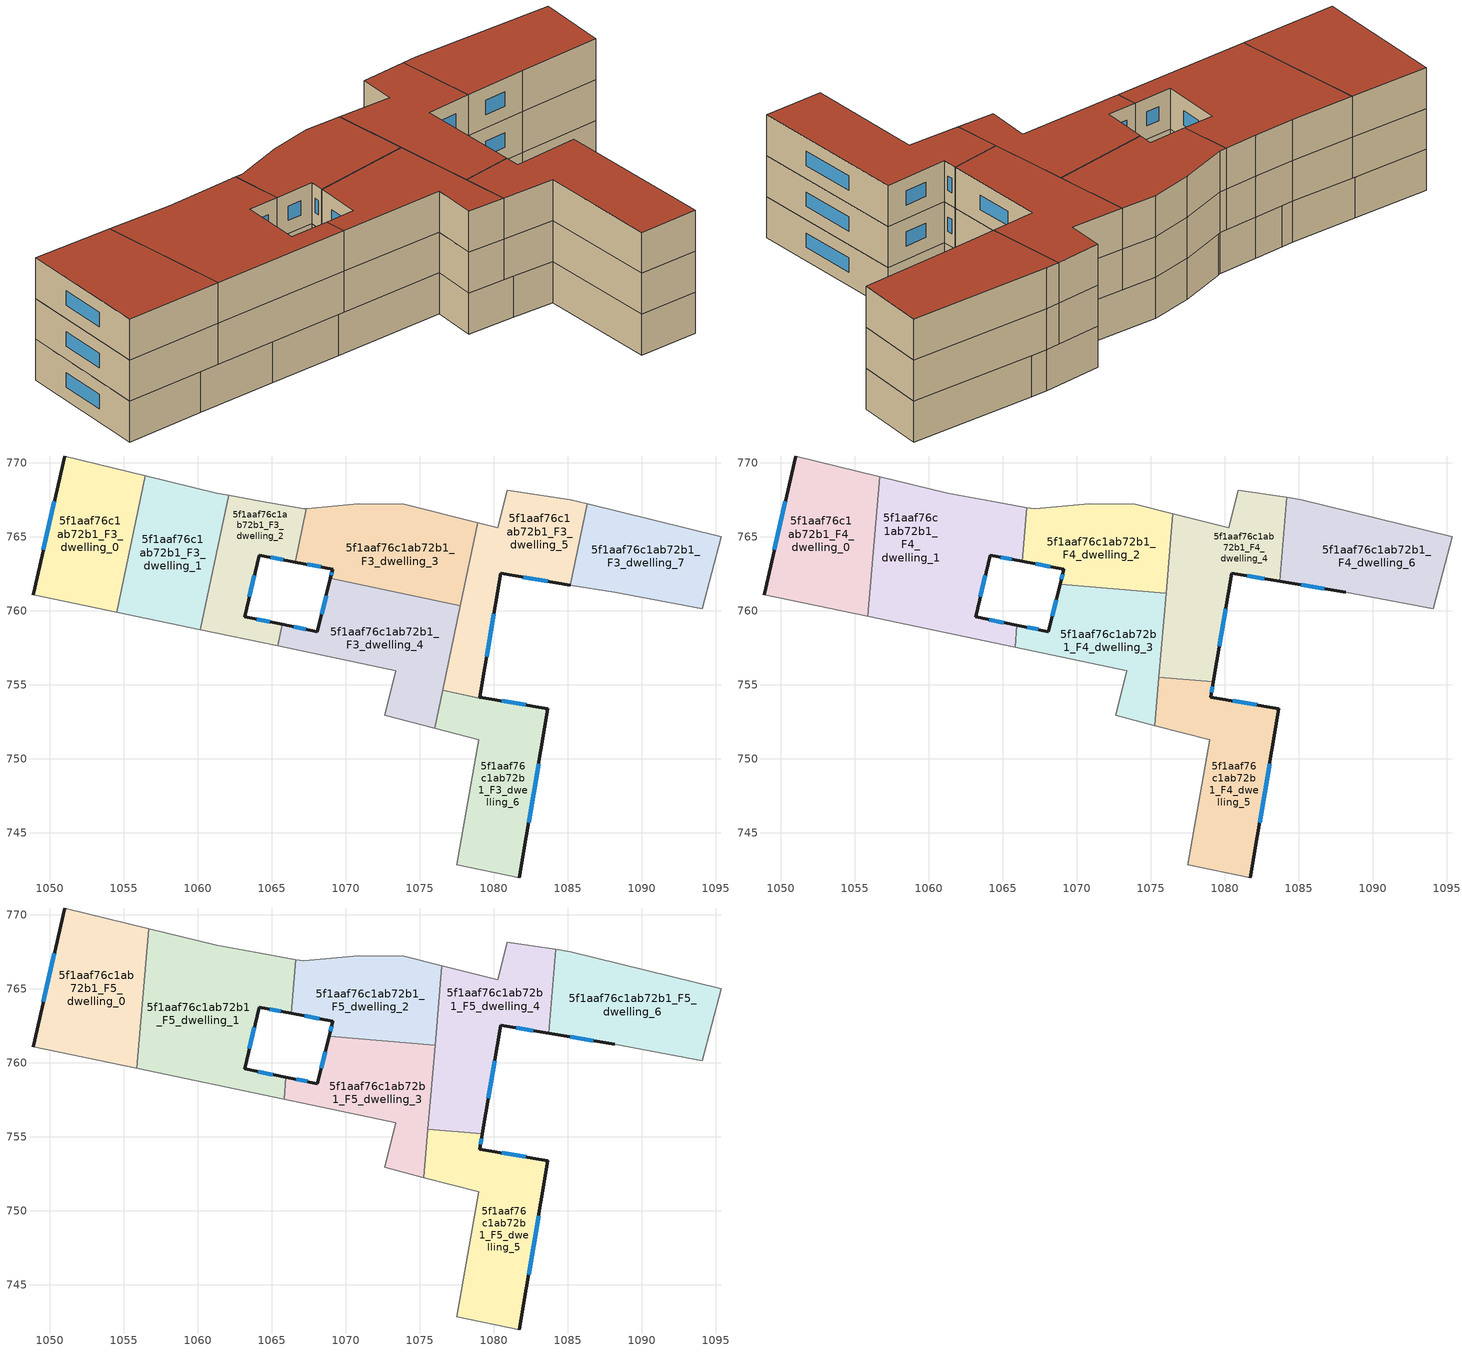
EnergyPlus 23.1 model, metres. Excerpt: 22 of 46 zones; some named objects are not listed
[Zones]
5f1aaf76c1ab72b1_F3_dwelling_0
 floor to 5f1aaf76c1ab72b1_F2_dwelling_0 (EU_floor_Construction): 1056.47,769.12 1054.53,759.9 1048.88,761.08 1051.02,770.43 z9
 wall outside (EU_wall_Construction): 1051.02,770.43 1048.88,761.08 z9:12
 wall to 5f1aaf76c1ab72b1_F3_dwelling_1 (EU_wall_Construction): 1054.53,759.9 1056.47,769.12 z9:12
 wall adiabatic (EU_wall_Construction): 1048.88,761.08 1054.53,759.9 / 1056.47,769.12 1051.02,770.43 z9:12
 window (EU_Window_Construction): 1050.33,767.39 1049.58,764.12 z9.98:11.02
5f1aaf76c1ab72b1_F3_dwelling_1
 floor to 5f1aaf76c1ab72b1_F2_dwelling_1 (EU_floor_Construction): 1062.1,767.8 1060.2,758.71 1054.53,759.9 1056.47,769.12 1061.29,767.95 z9
 wall adiabatic (EU_wall_Construction): 1062.1,767.8 1061.29,767.95 1056.47,769.12 / 1054.53,759.9 1060.2,758.71 z9:12
 wall to 5f1aaf76c1ab72b1_F3_dwelling_2 (EU_wall_Construction): 1060.2,758.71 1062.1,767.8 z9:12
5f1aaf76c1ab72b1_F3_dwelling_2
 floor to 5f1aaf76c1ab72b1_F2_dwelling_2 (EU_floor_Construction): 1067.35,766.89 1066.6,763.29 1064.15,763.76 1063.18,759.58 1065.71,759.07 1065.41,757.62 1060.2,758.71 1062.1,767.8 1064.25,767.41 1067.17,766.87 z9
 wall outside (EU_wall_Construction): 1065.71,759.07 1063.18,759.58 1064.15,763.76 1066.6,763.29 z9:12
 wall adiabatic (EU_wall_Construction): 1067.35,766.89 1067.17,766.87 1064.25,767.41 1062.1,767.8 / 1060.2,758.71 1065.41,757.62 z9:12
 wall to 5f1aaf76c1ab72b1_F3_dwelling_3 (EU_wall_Construction): 1066.6,763.29 1067.35,766.89 z9:12
 wall to 5f1aaf76c1ab72b1_F3_dwelling_4 (EU_wall_Construction): 1065.41,757.62 1065.71,759.07 z9:12
 window (EU_Window_Construction): 1064.95,763.61 1065.8,763.45 / 1063.5,760.94 1063.84,762.4 / 1064.89,759.24 1064,759.42 z9.98:11.02
5f1aaf76c1ab72b1_F3_dwelling_3
 floor to 5f1aaf76c1ab72b1_F2_dwelling_3 (EU_floor_Construction): 1078.93,765.94 1077.75,760.34 1068.98,762.18 1069.13,762.8 1066.6,763.29 1067.35,766.89 1070.89,767.24 1073.96,767.2 z9
 wall outside (EU_wall_Construction): 1066.6,763.29 1069.13,762.8 1068.98,762.18 z9:12
 wall adiabatic (EU_wall_Construction): 1078.93,765.94 1073.96,767.2 1070.89,767.24 1067.35,766.89 z9:12
 wall to 5f1aaf76c1ab72b1_F3_dwelling_4 (EU_wall_Construction): 1068.98,762.18 1077.75,760.34 z9:12
 wall to 5f1aaf76c1ab72b1_F3_dwelling_5 (EU_wall_Construction): 1077.75,760.34 1078.93,765.94 z9:12
 window (EU_Window_Construction): 1069.08,762.6 1069.03,762.38 / 1067.42,763.13 1068.31,762.96 z9.98:11.02
5f1aaf76c1ab72b1_F3_dwelling_4
 floor to 5f1aaf76c1ab72b1_F2_dwelling_4 (EU_floor_Construction): 1077.75,760.34 1076.01,752.05 1072.64,752.92 1073.39,755.94 1065.41,757.62 1065.71,759.07 1068.08,758.59 1068.98,762.18 z9
 wall outside (EU_wall_Construction): 1068.98,762.18 1068.08,758.59 1065.71,759.07 z9:12
 wall adiabatic (EU_wall_Construction): 1065.41,757.62 1073.39,755.94 1072.64,752.92 1076.01,752.05 z9:12
 wall to 5f1aaf76c1ab72b1_F3_dwelling_6 (EU_wall_Construction): 1076.01,752.05 1076.55,754.62 z9:12
 wall to 5f1aaf76c1ab72b1_F3_dwelling_5 (EU_wall_Construction): 1076.55,754.62 1077.75,760.34 z9:12
 window (EU_Window_Construction): 1067.31,758.75 1066.48,758.92 / 1068.69,761.01 1068.37,759.76 z9.98:11.02
5f1aaf76c1ab72b1_F3_dwelling_5
 floor to 5f1aaf76c1ab72b1_F2_dwelling_5 (EU_floor_Construction): 1086.33,767.23 1085.18,761.74 1080.48,762.53 1079.06,754.16 1079.05,754.09 1076.55,754.62 1078.93,765.94 1080.29,765.59 1080.92,768.14 1085.18,767.51 z9
 wall outside (EU_wall_Construction): 1079.06,754.17 1080.48,762.53 1085.18,761.74 z9:12
 wall adiabatic (EU_wall_Construction): 1076.55,754.62 1079.05,754.1 / 1086.33,767.23 1085.18,767.51 1080.92,768.14 1080.29,765.59 1078.93,765.94 / 1079.05,754.09 1079.06,754.16 z9:12
 wall to 5f1aaf76c1ab72b1_F3_dwelling_7 (EU_wall_Construction): 1085.18,761.74 1086.33,767.23 z9:12
 window (EU_Window_Construction): 1082.01,762.27 1083.65,762 / 1079.52,756.89 1080.02,759.81 z9.98:11.02
5f1aaf76c1ab72b1_F3_dwelling_6
 floor to 5f1aaf76c1ab72b1_F2_dwelling_6 (EU_floor_Construction): 1083.67,753.38 1081.74,741.96 1077.51,742.83 1078.98,751.28 1076.01,752.05 1076.55,754.62 1079.05,754.09 1079.06,754.16 z9
 wall outside (EU_wall_Construction): 1081.74,741.96 1083.67,753.38 1079.06,754.16 z9:12
 wall adiabatic (EU_wall_Construction): 1076.01,752.05 1078.98,751.28 1077.51,742.83 1081.74,741.96 / 1079.06,754.16 1079.05,754.09 1076.55,754.62 z9:12
 window (EU_Window_Construction): 1082.17,753.64 1080.56,753.91 / 1082.37,745.68 1083.04,749.67 z9.98:11.02
5f1aaf76c1ab72b1_F3_dwelling_7
 floor to 5f1aaf76c1ab72b1_F2_dwelling_7 (EU_floor_Construction): 1095.36,765 1094.11,760.13 1088.17,761.23 1085.18,761.74 1086.33,767.23 z9
 wall adiabatic (EU_wall_Construction): 1085.18,761.74 1088.17,761.23 1094.11,760.13 1095.36,765 1086.33,767.23 z9:12
5f1aaf76c1ab72b1_F4_dwelling_0
 floor to 5f1aaf76c1ab72b1_F3_dwelling_0 (EU_floor_Construction): 1056.47,769.12 1054.53,759.9 1048.88,761.08 1051.02,770.43 z12
 floor to 5f1aaf76c1ab72b1_F3_dwelling_1 (EU_floor_Construction): 1056.7,769.06 1055.9,759.61 1054.53,759.9 1056.47,769.12 z12
 wall outside (EU_wall_Construction): 1051.02,770.43 1048.88,761.08 z12:15
 wall to 5f1aaf76c1ab72b1_F4_dwelling_1 (EU_wall_Construction): 1055.9,759.61 1056.7,769.06 z12:15
 wall adiabatic (EU_wall_Construction): 1048.88,761.08 1055.9,759.61 / 1056.7,769.06 1051.02,770.43 z12:15
 window (EU_Window_Construction): 1050.33,767.39 1049.58,764.12 z12.98:14.02
5f1aaf76c1ab72b1_F4_dwelling_1
 floor to 5f1aaf76c1ab72b1_F3_dwelling_1 (EU_floor_Construction): 1062.1,767.8 1060.2,758.71 1055.9,759.61 1056.7,769.06 1061.29,767.95 z12
 floor to 5f1aaf76c1ab72b1_F3_dwelling_2 (EU_floor_Construction): 1066.65,766.97 1066.34,763.34 1064.15,763.76 1063.18,759.58 1065.71,759.07 1065.41,757.62 1060.2,758.71 1062.1,767.8 1064.25,767.41 z12
 floor to 5f1aaf76c1ab72b1_F3_dwelling_4 (EU_floor_Construction): 1065.97,759.02 1065.85,757.53 1065.41,757.62 1065.71,759.07 z12
 wall outside (EU_wall_Construction): 1065.97,759.02 1063.18,759.58 1064.15,763.76 1066.34,763.34 z12:15
 wall adiabatic (EU_wall_Construction): 1066.65,766.97 1064.25,767.41 1061.29,767.95 1056.7,769.06 / 1055.9,759.61 1065.85,757.53 z12:15
 wall to 5f1aaf76c1ab72b1_F4_dwelling_2 (EU_wall_Construction): 1066.34,763.34 1066.65,766.97 z12:15
 wall to 5f1aaf76c1ab72b1_F4_dwelling_3 (EU_wall_Construction): 1065.85,757.53 1065.97,759.02 z12:15
 window (EU_Window_Construction): 1064.86,763.63 1065.63,763.48 / 1063.5,760.94 1063.84,762.4 / 1065.07,759.2 1064.09,759.4 z12.98:14.02
5f1aaf76c1ab72b1_F4_dwelling_2
 floor to 5f1aaf76c1ab72b1_F3_dwelling_2 (EU_floor_Construction): 1067.35,766.89 1066.6,763.29 1066.34,763.34 1066.65,766.97 1067.17,766.87 z12
 floor to 5f1aaf76c1ab72b1_F3_dwelling_3 (EU_floor_Construction): 1076.5,766.56 1076.04,761.19 1072.1,761.52 1068.98,762.18 1069.13,762.8 1066.6,763.29 1067.35,766.89 1070.89,767.24 1073.96,767.2 z12
 floor to 5f1aaf76c1ab72b1_F3_dwelling_4 (EU_floor_Construction): 1072.1,761.52 1068.88,761.8 1068.98,762.18 z12
 wall outside (EU_wall_Construction): 1066.34,763.34 1069.13,762.8 1068.88,761.8 z12:15
 wall adiabatic (EU_wall_Construction): 1076.5,766.56 1073.96,767.2 1070.89,767.24 1067.17,766.87 1066.65,766.97 z12:15
 wall to 5f1aaf76c1ab72b1_F4_dwelling_3 (EU_wall_Construction): 1068.88,761.8 1076.04,761.19 z12:15
 wall to 5f1aaf76c1ab72b1_F4_dwelling_4 (EU_wall_Construction): 1076.04,761.19 1076.5,766.56 z12:15
 window (EU_Window_Construction): 1069.05,762.48 1068.96,762.12 / 1067.25,763.17 1068.22,762.98 z12.98:14.02
5f1aaf76c1ab72b1_F4_dwelling_3
 floor to 5f1aaf76c1ab72b1_F3_dwelling_4 (EU_floor_Construction): 1076,760.7 1075.28,752.24 1072.64,752.92 1073.39,755.94 1065.85,757.53 1065.97,759.02 1068.08,758.59 1068.88,761.8 1072.1,761.52 z12
 floor to 5f1aaf76c1ab72b1_F3_dwelling_3 (EU_floor_Construction): 1076.04,761.19 1076,760.7 1072.1,761.52 z12
 wall outside (EU_wall_Construction): 1068.88,761.8 1068.08,758.59 1065.97,759.02 z12:15
 wall adiabatic (EU_wall_Construction): 1065.85,757.53 1073.39,755.94 1072.64,752.92 1075.28,752.24 z12:15
 wall to 5f1aaf76c1ab72b1_F4_dwelling_5 (EU_wall_Construction): 1075.28,752.24 1075.56,755.51 z12:15
 wall to 5f1aaf76c1ab72b1_F4_dwelling_4 (EU_wall_Construction): 1075.56,755.51 1076.04,761.19 z12:15
 window (EU_Window_Construction): 1067.4,758.73 1066.66,758.88 / 1068.62,760.75 1068.34,759.64 z12.98:14.02
5f1aaf76c1ab72b1_F4_dwelling_4
 floor to 5f1aaf76c1ab72b1_F3_dwelling_3 (EU_floor_Construction): 1078.93,765.94 1077.75,760.34 1076,760.7 1076.5,766.56 z12
 floor to 5f1aaf76c1ab72b1_F3_dwelling_5 (EU_floor_Construction): 1084.21,767.66 1083.72,761.99 1080.48,762.53 1079.24,755.2 1076.72,755.41 1078.93,765.94 1080.29,765.59 1080.92,768.14 z12
 floor to 5f1aaf76c1ab72b1_F3_dwelling_4 (EU_floor_Construction): 1077.75,760.34 1076.72,755.41 1075.56,755.51 1076,760.7 z12
 wall outside (EU_wall_Construction): 1079.24,755.2 1080.48,762.53 1083.72,761.99 z12:15
 wall adiabatic (EU_wall_Construction): 1084.21,767.66 1080.92,768.14 1080.29,765.59 1076.5,766.56 z12:15
 wall to 5f1aaf76c1ab72b1_F4_dwelling_6 (EU_wall_Construction): 1083.72,761.99 1084.21,767.66 z12:15
 wall to 5f1aaf76c1ab72b1_F4_dwelling_5 (EU_wall_Construction): 1075.56,755.51 1079.24,755.2 z12:15
 window (EU_Window_Construction): 1081.54,762.35 1082.67,762.16 / 1079.64,757.59 1080.08,760.15 z12.98:14.02
5f1aaf76c1ab72b1_F4_dwelling_5
 floor to 5f1aaf76c1ab72b1_F3_dwelling_6 (EU_floor_Construction): 1083.67,753.38 1081.74,741.96 1077.51,742.83 1078.98,751.28 1076.01,752.05 1076.55,754.62 1079.05,754.09 1079.06,754.16 z12
 floor to 5f1aaf76c1ab72b1_F3_dwelling_4 (EU_floor_Construction): 1076.72,755.41 1076.01,752.05 1075.28,752.24 1075.56,755.51 z12
 floor to 5f1aaf76c1ab72b1_F3_dwelling_5 (EU_floor_Construction): 1079.24,755.2 1079.06,754.16 1079.05,754.1 1076.55,754.62 1076.72,755.41 z12
 wall outside (EU_wall_Construction): 1081.74,741.96 1083.67,753.38 1079.06,754.16 1079.24,755.2 z12:15
 wall adiabatic (EU_wall_Construction): 1075.28,752.24 1078.98,751.28 1077.51,742.83 1081.74,741.96 z12:15
 window (EU_Window_Construction): 1079.12,754.5 1079.18,754.86 / 1082.17,753.64 1080.56,753.91 / 1082.37,745.68 1083.04,749.67 z12.98:14.02
5f1aaf76c1ab72b1_F4_dwelling_6
 floor to 5f1aaf76c1ab72b1_F3_dwelling_5 (EU_floor_Construction): 1086.33,767.23 1085.18,761.74 1083.72,761.99 1084.21,767.66 1085.18,767.51 z12
 floor to 5f1aaf76c1ab72b1_F3_dwelling_7 (EU_floor_Construction): 1095.36,765 1094.11,760.13 1088.17,761.23 1085.18,761.74 1086.33,767.23 z12
 wall outside (EU_wall_Construction): 1083.72,761.99 1088.17,761.23 z12:15
 wall adiabatic (EU_wall_Construction): 1088.17,761.23 1094.11,760.13 1095.36,765 1085.18,767.51 1084.21,767.66 z12:15
 window (EU_Window_Construction): 1085.17,761.74 1086.72,761.48 z12.98:14.02
5f1aaf76c1ab72b1_F5_dwelling_0
 floor to 5f1aaf76c1ab72b1_F4_dwelling_0 (EU_floor_Construction): 1056.7,769.06 1055.9,759.61 1048.88,761.08 1051.02,770.43 z15
 wall outside (EU_wall_Construction): 1051.02,770.43 1048.88,761.08 z15:18
 wall to 5f1aaf76c1ab72b1_F5_dwelling_1 (EU_wall_Construction): 1055.9,759.61 1056.7,769.06 z15:18
 wall adiabatic (EU_wall_Construction): 1048.88,761.08 1055.9,759.61 / 1056.7,769.06 1051.02,770.43 z15:18
 window (EU_Window_Construction): 1050.33,767.39 1049.58,764.12 z15.98:17.02
 roof outside (EU_roof_Construction): 1055.9,759.61 1056.7,769.06 1051.02,770.43 1048.88,761.08 z18
5f1aaf76c1ab72b1_F5_dwelling_1
 floor to 5f1aaf76c1ab72b1_F4_dwelling_1 (EU_floor_Construction): 1066.65,766.97 1066.34,763.34 1064.15,763.76 1063.18,759.58 1065.97,759.02 1065.85,757.53 1055.9,759.61 1056.7,769.06 1061.29,767.95 1064.25,767.41 z15
 wall outside (EU_wall_Construction): 1065.97,759.02 1063.18,759.58 1064.15,763.76 1066.34,763.34 z15:18
 wall adiabatic (EU_wall_Construction): 1066.65,766.97 1064.25,767.41 1061.29,767.95 1056.7,769.06 / 1055.9,759.61 1065.85,757.53 z15:18
 wall to 5f1aaf76c1ab72b1_F5_dwelling_2 (EU_wall_Construction): 1066.34,763.34 1066.65,766.97 z15:18
 wall to 5f1aaf76c1ab72b1_F5_dwelling_3 (EU_wall_Construction): 1065.85,757.53 1065.97,759.02 z15:18
 window (EU_Window_Construction): 1064.86,763.63 1065.63,763.48 / 1063.5,760.94 1063.84,762.4 / 1065.07,759.2 1064.09,759.4 z15.98:17.02
 roof outside (EU_roof_Construction): 1065.85,757.53 1065.97,759.02 1063.18,759.58 1064.15,763.76 1066.34,763.34 1066.65,766.97 1064.25,767.41 1061.29,767.95 1056.7,769.06 1055.9,759.61 z18
5f1aaf76c1ab72b1_F5_dwelling_2
 floor to 5f1aaf76c1ab72b1_F4_dwelling_2 (EU_floor_Construction): 1076.5,766.56 1076.04,761.19 1068.88,761.8 1069.13,762.8 1066.34,763.34 1066.65,766.97 1067.17,766.87 1070.89,767.24 1073.96,767.2 z15
 wall outside (EU_wall_Construction): 1066.34,763.34 1069.13,762.8 1068.88,761.8 z15:18
 wall adiabatic (EU_wall_Construction): 1076.5,766.56 1073.96,767.2 1070.89,767.24 1067.17,766.87 1066.65,766.97 z15:18
 wall to 5f1aaf76c1ab72b1_F5_dwelling_3 (EU_wall_Construction): 1068.88,761.8 1076.04,761.19 z15:18
 wall to 5f1aaf76c1ab72b1_F5_dwelling_4 (EU_wall_Construction): 1076.04,761.19 1076.5,766.56 z15:18
 window (EU_Window_Construction): 1069.05,762.48 1068.96,762.12 / 1067.25,763.17 1068.22,762.98 z15.98:17.02
 roof outside (EU_roof_Construction): 1076.04,761.19 1076.5,766.56 1073.96,767.2 1070.89,767.24 1067.17,766.87 1066.65,766.97 1066.34,763.34 1069.13,762.8 1068.88,761.8 z18
5f1aaf76c1ab72b1_F5_dwelling_3
 floor to 5f1aaf76c1ab72b1_F4_dwelling_3 (EU_floor_Construction): 1076.04,761.19 1075.28,752.24 1072.64,752.92 1073.39,755.94 1065.85,757.53 1065.97,759.02 1068.08,758.59 1068.88,761.8 z15
 wall outside (EU_wall_Construction): 1068.88,761.8 1068.08,758.59 1065.97,759.02 z15:18
 wall adiabatic (EU_wall_Construction): 1065.85,757.53 1073.39,755.94 1072.64,752.92 1075.28,752.24 z15:18
 wall to 5f1aaf76c1ab72b1_F5_dwelling_5 (EU_wall_Construction): 1075.28,752.24 1075.56,755.51 z15:18
 wall to 5f1aaf76c1ab72b1_F5_dwelling_4 (EU_wall_Construction): 1075.56,755.51 1076.04,761.19 z15:18
 window (EU_Window_Construction): 1067.4,758.73 1066.66,758.88 / 1068.62,760.75 1068.34,759.64 z15.98:17.02
 roof outside (EU_roof_Construction): 1075.28,752.24 1076.04,761.19 1068.88,761.8 1068.08,758.59 1065.97,759.02 1065.85,757.53 1073.39,755.94 1072.64,752.92 z18
5f1aaf76c1ab72b1_F5_dwelling_4
 floor to 5f1aaf76c1ab72b1_F4_dwelling_4 (EU_floor_Construction): 1084.21,767.66 1083.72,761.99 1080.48,762.53 1079.24,755.2 1075.56,755.51 1076.5,766.56 1080.29,765.59 1080.92,768.14 z15
 wall outside (EU_wall_Construction): 1079.24,755.2 1080.48,762.53 1083.72,761.99 z15:18
 wall adiabatic (EU_wall_Construction): 1084.21,767.66 1080.92,768.14 1080.29,765.59 1076.5,766.56 z15:18
 wall to 5f1aaf76c1ab72b1_F5_dwelling_6 (EU_wall_Construction): 1083.72,761.99 1084.21,767.66 z15:18
 wall to 5f1aaf76c1ab72b1_F5_dwelling_5 (EU_wall_Construction): 1075.56,755.51 1079.24,755.2 z15:18
 window (EU_Window_Construction): 1081.54,762.35 1082.67,762.16 / 1079.64,757.59 1080.08,760.15 z15.98:17.02
 roof outside (EU_roof_Construction): 1079.24,755.2 1080.48,762.53 1083.72,761.99 1084.21,767.66 1080.92,768.14 1080.29,765.59 1076.5,766.56 1075.56,755.51 z18
5f1aaf76c1ab72b1_F5_dwelling_5
 floor to 5f1aaf76c1ab72b1_F4_dwelling_5 (EU_floor_Construction): 1083.67,753.38 1081.74,741.96 1077.51,742.83 1078.98,751.28 1075.28,752.24 1075.56,755.51 1079.24,755.2 1079.06,754.16 z15
 wall outside (EU_wall_Construction): 1081.74,741.96 1083.67,753.38 1079.06,754.16 1079.24,755.2 z15:18
 wall adiabatic (EU_wall_Construction): 1075.28,752.24 1078.98,751.28 1077.51,742.83 1081.74,741.96 z15:18
 window (EU_Window_Construction): 1079.12,754.5 1079.18,754.86 / 1082.17,753.64 1080.56,753.91 / 1082.37,745.68 1083.04,749.67 z15.98:17.02
 roof outside (EU_roof_Construction): 1081.74,741.96 1083.67,753.38 1079.06,754.16 1079.24,755.2 1075.56,755.51 1075.28,752.24 1078.98,751.28 1077.51,742.83 z18
5f1aaf76c1ab72b1_F5_dwelling_6
 floor to 5f1aaf76c1ab72b1_F4_dwelling_6 (EU_floor_Construction): 1095.36,765 1094.11,760.13 1088.17,761.23 1083.72,761.99 1084.21,767.66 1085.18,767.51 z15
 wall outside (EU_wall_Construction): 1083.72,761.99 1088.17,761.23 z15:18
 wall adiabatic (EU_wall_Construction): 1088.17,761.23 1094.11,760.13 1095.36,765 1085.18,767.51 1084.21,767.66 z15:18
 window (EU_Window_Construction): 1085.17,761.74 1086.72,761.48 z15.98:17.02
 roof outside (EU_roof_Construction): 1094.11,760.13 1095.36,765 1085.18,767.51 1084.21,767.66 1083.72,761.99 1088.17,761.23 z18
[Building]
EU S2 Campaign: North Axis=0; Terrain=City; Solar Distribution=FullExterior
[Site:Location]
Bologna: Latitude=44.5; Longitude=11.25; Time Zone=1; Elevation=37
[SizingPeriod:WeatherFileDays]
AnnualSizingPeriod: Begin Month=1; Begin Day of Month=1; End Month=12; End Day of Month=31; Day of Week for Start Day=Monday; Use Weather File Daylight Saving Period=No; Use Weather File Rain and Snow Indicators=No
[MATERIAL]
EU_InternalMass_Material: Roughness=MediumRough; Thickness=0.1; Conductivity=1; Density=1800; Specific Heat=900; Thermal Absorptance=0.9; Solar Absorptance=0.7; Visible Absorptance=0.7
[MATERIAL:NOMASS] Roughness=MediumRough; Thermal Absorptance=0.9; Solar Absorptance=0.7; Visible Absorptance=0.7
Name | Thermal Resistance
EU_wall_NoMass | 0.905828
EU_roof_NoMass | 0.37593
EU_floor_NoMass | 0.67114
[WINDOWMATERIAL:SIMPLEGLAZINGSYSTEM]
EU_Window_SimpleGlazing: UFactor=4.52486; Solar Heat Gain Coefficient=0.85; Visible Transmittance=0.85
[CONSTRUCTION]
EU_wall_Construction: EU_wall_NoMass
EU_roof_Construction: EU_roof_NoMass
EU_floor_Construction: EU_floor_NoMass
EU_Window_Construction: EU_Window_SimpleGlazing
EU_InternalMass_Construction: EU_InternalMass_Material
[ZONE] Type=1; Multiplier=1; Ceiling Height=autocalculate; Floor Area=autocalculate; Part of Total Floor Area=Yes
Name | Volume
5f1aaf76c1ab72b1_F3_dwelling_0 | 162.138
5f1aaf76c1ab72b1_F4_dwelling_0; 5f1aaf76c1ab72b1_F5_dwelling_0 | 185.301
5f1aaf76c1ab72b1_F3_dwelling_1 | 162.141
5f1aaf76c1ab72b1_F4_dwelling_1; 5f1aaf76c1ab72b1_F5_dwelling_1 | 252.066
5f1aaf76c1ab72b1_F3_dwelling_2 | 116.783
5f1aaf76c1ab72b1_F4_dwelling_2; 5f1aaf76c1ab72b1_F5_dwelling_2 | 151.912
5f1aaf76c1ab72b1_F3_dwelling_3 | 184.817
5f1aaf76c1ab72b1_F4_dwelling_3; 5f1aaf76c1ab72b1_F5_dwelling_3 | 151.923
5f1aaf76c1ab72b1_F3_dwelling_4 | 184.802
5f1aaf76c1ab72b1_F4_dwelling_4; 5f1aaf76c1ab72b1_F5_dwelling_4 | 189.442
5f1aaf76c1ab72b1_F3_dwelling_5 | 167.981
5f1aaf76c1ab72b1_F4_dwelling_5; 5f1aaf76c1ab72b1_F5_dwelling_5 | 189.452
5f1aaf76c1ab72b1_F3_dwelling_6 | 172.466
5f1aaf76c1ab72b1_F4_dwelling_6; 5f1aaf76c1ab72b1_F5_dwelling_6 | 177.01
5f1aaf76c1ab72b1_F3_dwelling_7 | 146.001
[INTERNALMASS] Construction=EU_InternalMass_Construction
Name | Zone or ZoneList | Surface Area
5f1aaf76c1ab72b1_F3_dwelling_0_EU_InternalMass | 5f1aaf76c1ab72b1_F3_dwelling_0 | 54.0461
5f1aaf76c1ab72b1_F3_dwelling_1_EU_InternalMass | 5f1aaf76c1ab72b1_F3_dwelling_1 | 54.0469
5f1aaf76c1ab72b1_F3_dwelling_2_EU_InternalMass | 5f1aaf76c1ab72b1_F3_dwelling_2 | 38.9275
5f1aaf76c1ab72b1_F3_dwelling_3_EU_InternalMass | 5f1aaf76c1ab72b1_F3_dwelling_3 | 61.6051
5f1aaf76c1ab72b1_F3_dwelling_4_EU_InternalMass | 5f1aaf76c1ab72b1_F3_dwelling_4 | 61.602
5f1aaf76c1ab72b1_F3_dwelling_5_EU_InternalMass | 5f1aaf76c1ab72b1_F3_dwelling_5 | 55.994
5f1aaf76c1ab72b1_F3_dwelling_6_EU_InternalMass | 5f1aaf76c1ab72b1_F3_dwelling_6 | 57.489
5f1aaf76c1ab72b1_F3_dwelling_7_EU_InternalMass | 5f1aaf76c1ab72b1_F3_dwelling_7 | 48.6669
5f1aaf76c1ab72b1_F4_dwelling_0_EU_InternalMass | 5f1aaf76c1ab72b1_F4_dwelling_0 | 61.767
5f1aaf76c1ab72b1_F4_dwelling_1_EU_InternalMass | 5f1aaf76c1ab72b1_F4_dwelling_1 | 84.0217
5f1aaf76c1ab72b1_F4_dwelling_2_EU_InternalMass | 5f1aaf76c1ab72b1_F4_dwelling_2 | 50.6372
5f1aaf76c1ab72b1_F4_dwelling_3_EU_InternalMass | 5f1aaf76c1ab72b1_F4_dwelling_3 | 50.6425
5f1aaf76c1ab72b1_F4_dwelling_4_EU_InternalMass | 5f1aaf76c1ab72b1_F4_dwelling_4 | 63.148
5f1aaf76c1ab72b1_F4_dwelling_5_EU_InternalMass | 5f1aaf76c1ab72b1_F4_dwelling_5 | 63.1515
5f1aaf76c1ab72b1_F4_dwelling_6_EU_InternalMass | 5f1aaf76c1ab72b1_F4_dwelling_6 | 59.0033
5f1aaf76c1ab72b1_F5_dwelling_0_EU_InternalMass | 5f1aaf76c1ab72b1_F5_dwelling_0 | 61.767
5f1aaf76c1ab72b1_F5_dwelling_1_EU_InternalMass | 5f1aaf76c1ab72b1_F5_dwelling_1 | 84.0217
5f1aaf76c1ab72b1_F5_dwelling_2_EU_InternalMass | 5f1aaf76c1ab72b1_F5_dwelling_2 | 50.6372
5f1aaf76c1ab72b1_F5_dwelling_3_EU_InternalMass | 5f1aaf76c1ab72b1_F5_dwelling_3 | 50.6425
5f1aaf76c1ab72b1_F5_dwelling_4_EU_InternalMass | 5f1aaf76c1ab72b1_F5_dwelling_4 | 63.148
5f1aaf76c1ab72b1_F5_dwelling_5_EU_InternalMass | 5f1aaf76c1ab72b1_F5_dwelling_5 | 63.1515
5f1aaf76c1ab72b1_F5_dwelling_6_EU_InternalMass | 5f1aaf76c1ab72b1_F5_dwelling_6 | 59.0033
[OTHEREQUIPMENT] Fuel Type=Electricity; Design Level Calculation Method=Watts/Area; Power per Zone Floor Area=1; Fraction Latent=0; Fraction Radiant=0; Fraction Lost=0; Carbon Dioxide Generation Rate=0; EndUse Subcategory=EU_Step8_InternalGains
Name | Zone or ZoneList or Space or SpaceList | Schedule
EU_Step8_InternalGain_5f1aaf76c1ab72b1_F3_dwelling_0_f000 | 5f1aaf76c1ab72b1_F3_dwelling_0 | EU_Step8_GainSchedule_5f1aaf76c1ab72b1_F3_dwelling_0_f000
EU_Step8_InternalGain_5f1aaf76c1ab72b1_F3_dwelling_1_f000 | 5f1aaf76c1ab72b1_F3_dwelling_1 | EU_Step8_GainSchedule_5f1aaf76c1ab72b1_F3_dwelling_1_f000
EU_Step8_InternalGain_5f1aaf76c1ab72b1_F3_dwelling_2_f000 | 5f1aaf76c1ab72b1_F3_dwelling_2 | EU_Step8_GainSchedule_5f1aaf76c1ab72b1_F3_dwelling_2_f000
EU_Step8_InternalGain_5f1aaf76c1ab72b1_F3_dwelling_3_f000 | 5f1aaf76c1ab72b1_F3_dwelling_3 | EU_Step8_GainSchedule_5f1aaf76c1ab72b1_F3_dwelling_3_f000
EU_Step8_InternalGain_5f1aaf76c1ab72b1_F3_dwelling_4_f000 | 5f1aaf76c1ab72b1_F3_dwelling_4 | EU_Step8_GainSchedule_5f1aaf76c1ab72b1_F3_dwelling_4_f000
EU_Step8_InternalGain_5f1aaf76c1ab72b1_F3_dwelling_5_f000 | 5f1aaf76c1ab72b1_F3_dwelling_5 | EU_Step8_GainSchedule_5f1aaf76c1ab72b1_F3_dwelling_5_f000
EU_Step8_InternalGain_5f1aaf76c1ab72b1_F3_dwelling_6_f000 | 5f1aaf76c1ab72b1_F3_dwelling_6 | EU_Step8_GainSchedule_5f1aaf76c1ab72b1_F3_dwelling_6_f000
EU_Step8_InternalGain_5f1aaf76c1ab72b1_F3_dwelling_7_f000 | 5f1aaf76c1ab72b1_F3_dwelling_7 | EU_Step8_GainSchedule_5f1aaf76c1ab72b1_F3_dwelling_7_f000
EU_Step8_InternalGain_5f1aaf76c1ab72b1_F4_dwelling_0_f000 | 5f1aaf76c1ab72b1_F4_dwelling_0 | EU_Step8_GainSchedule_5f1aaf76c1ab72b1_F4_dwelling_0_f000
EU_Step8_InternalGain_5f1aaf76c1ab72b1_F4_dwelling_1_f000 | 5f1aaf76c1ab72b1_F4_dwelling_1 | EU_Step8_GainSchedule_5f1aaf76c1ab72b1_F4_dwelling_1_f000
EU_Step8_InternalGain_5f1aaf76c1ab72b1_F4_dwelling_2_f000 | 5f1aaf76c1ab72b1_F4_dwelling_2 | EU_Step8_GainSchedule_5f1aaf76c1ab72b1_F4_dwelling_2_f000
EU_Step8_InternalGain_5f1aaf76c1ab72b1_F4_dwelling_3_f000 | 5f1aaf76c1ab72b1_F4_dwelling_3 | EU_Step8_GainSchedule_5f1aaf76c1ab72b1_F4_dwelling_3_f000
EU_Step8_InternalGain_5f1aaf76c1ab72b1_F4_dwelling_4_f000 | 5f1aaf76c1ab72b1_F4_dwelling_4 | EU_Step8_GainSchedule_5f1aaf76c1ab72b1_F4_dwelling_4_f000
EU_Step8_InternalGain_5f1aaf76c1ab72b1_F4_dwelling_5_f000 | 5f1aaf76c1ab72b1_F4_dwelling_5 | EU_Step8_GainSchedule_5f1aaf76c1ab72b1_F4_dwelling_5_f000
EU_Step8_InternalGain_5f1aaf76c1ab72b1_F4_dwelling_6_f000 | 5f1aaf76c1ab72b1_F4_dwelling_6 | EU_Step8_GainSchedule_5f1aaf76c1ab72b1_F4_dwelling_6_f000
EU_Step8_InternalGain_5f1aaf76c1ab72b1_F5_dwelling_0_f000 | 5f1aaf76c1ab72b1_F5_dwelling_0 | EU_Step8_GainSchedule_5f1aaf76c1ab72b1_F5_dwelling_0_f000
EU_Step8_InternalGain_5f1aaf76c1ab72b1_F5_dwelling_1_f000 | 5f1aaf76c1ab72b1_F5_dwelling_1 | EU_Step8_GainSchedule_5f1aaf76c1ab72b1_F5_dwelling_1_f000
EU_Step8_InternalGain_5f1aaf76c1ab72b1_F5_dwelling_2_f000 | 5f1aaf76c1ab72b1_F5_dwelling_2 | EU_Step8_GainSchedule_5f1aaf76c1ab72b1_F5_dwelling_2_f000
EU_Step8_InternalGain_5f1aaf76c1ab72b1_F5_dwelling_3_f000 | 5f1aaf76c1ab72b1_F5_dwelling_3 | EU_Step8_GainSchedule_5f1aaf76c1ab72b1_F5_dwelling_3_f000
EU_Step8_InternalGain_5f1aaf76c1ab72b1_F5_dwelling_4_f000 | 5f1aaf76c1ab72b1_F5_dwelling_4 | EU_Step8_GainSchedule_5f1aaf76c1ab72b1_F5_dwelling_4_f000
EU_Step8_InternalGain_5f1aaf76c1ab72b1_F5_dwelling_5_f000 | 5f1aaf76c1ab72b1_F5_dwelling_5 | EU_Step8_GainSchedule_5f1aaf76c1ab72b1_F5_dwelling_5_f000
EU_Step8_InternalGain_5f1aaf76c1ab72b1_F5_dwelling_6_f000 | 5f1aaf76c1ab72b1_F5_dwelling_6 | EU_Step8_GainSchedule_5f1aaf76c1ab72b1_F5_dwelling_6_f000
[ZONEVENTILATION:DESIGNFLOWRATE] Schedule=EU_AlwaysOn; Design Flow Rate Calculation Method=AirChanges/Hour; Air Changes per Hour=0.73129; Ventilation Type=Natural; Fan Pressure Rise=0; Fan Total Efficiency=1; Constant Term Coefficient=1; Temperature Term Coefficient=0; Velocity Term Coefficient=0; Velocity Squared Term Coefficient=0; Minimum Indoor Temperature=-100; Maximum Indoor Temperature=100; Delta Temperature=-100; Minimum Outdoor Temperature=-100; Maximum Outdoor Temperature=100; Maximum Wind Speed=40
Name | Zone or ZoneList or Space or SpaceList
EU_ConstantAir_5f1aaf76c1ab72b1_F3_dwelling_0 | 5f1aaf76c1ab72b1_F3_dwelling_0
EU_ConstantAir_5f1aaf76c1ab72b1_F3_dwelling_1 | 5f1aaf76c1ab72b1_F3_dwelling_1
EU_ConstantAir_5f1aaf76c1ab72b1_F3_dwelling_2 | 5f1aaf76c1ab72b1_F3_dwelling_2
EU_ConstantAir_5f1aaf76c1ab72b1_F3_dwelling_3 | 5f1aaf76c1ab72b1_F3_dwelling_3
EU_ConstantAir_5f1aaf76c1ab72b1_F3_dwelling_4 | 5f1aaf76c1ab72b1_F3_dwelling_4
EU_ConstantAir_5f1aaf76c1ab72b1_F3_dwelling_5 | 5f1aaf76c1ab72b1_F3_dwelling_5
EU_ConstantAir_5f1aaf76c1ab72b1_F3_dwelling_6 | 5f1aaf76c1ab72b1_F3_dwelling_6
EU_ConstantAir_5f1aaf76c1ab72b1_F3_dwelling_7 | 5f1aaf76c1ab72b1_F3_dwelling_7
EU_ConstantAir_5f1aaf76c1ab72b1_F4_dwelling_0 | 5f1aaf76c1ab72b1_F4_dwelling_0
EU_ConstantAir_5f1aaf76c1ab72b1_F4_dwelling_1 | 5f1aaf76c1ab72b1_F4_dwelling_1
EU_ConstantAir_5f1aaf76c1ab72b1_F4_dwelling_2 | 5f1aaf76c1ab72b1_F4_dwelling_2
EU_ConstantAir_5f1aaf76c1ab72b1_F4_dwelling_3 | 5f1aaf76c1ab72b1_F4_dwelling_3
EU_ConstantAir_5f1aaf76c1ab72b1_F4_dwelling_4 | 5f1aaf76c1ab72b1_F4_dwelling_4
EU_ConstantAir_5f1aaf76c1ab72b1_F4_dwelling_5 | 5f1aaf76c1ab72b1_F4_dwelling_5
EU_ConstantAir_5f1aaf76c1ab72b1_F4_dwelling_6 | 5f1aaf76c1ab72b1_F4_dwelling_6
EU_ConstantAir_5f1aaf76c1ab72b1_F5_dwelling_0 | 5f1aaf76c1ab72b1_F5_dwelling_0
EU_ConstantAir_5f1aaf76c1ab72b1_F5_dwelling_1 | 5f1aaf76c1ab72b1_F5_dwelling_1
EU_ConstantAir_5f1aaf76c1ab72b1_F5_dwelling_2 | 5f1aaf76c1ab72b1_F5_dwelling_2
EU_ConstantAir_5f1aaf76c1ab72b1_F5_dwelling_3 | 5f1aaf76c1ab72b1_F5_dwelling_3
EU_ConstantAir_5f1aaf76c1ab72b1_F5_dwelling_4 | 5f1aaf76c1ab72b1_F5_dwelling_4
EU_ConstantAir_5f1aaf76c1ab72b1_F5_dwelling_5 | 5f1aaf76c1ab72b1_F5_dwelling_5
EU_ConstantAir_5f1aaf76c1ab72b1_F5_dwelling_6 | 5f1aaf76c1ab72b1_F5_dwelling_6
[HVACTEMPLATE:ZONE:IDEALLOADSAIRSYSTEM] System Availability Schedule=EU_AlwaysOn; Maximum Heating Supply Air Temperature=50; Minimum Cooling Supply Air Temperature=13; Maximum Heating Supply Air Humidity Ratio=0.0156; Minimum Cooling Supply Air Humidity Ratio=0.0077; Heating Limit=NoLimit; Cooling Limit=NoLimit; Heating Availability Schedule=EU_AlwaysOn; Cooling Availability Schedule=EU_CoolingOff; Dehumidification Control Type=ConstantSensibleHeatRatio; Cooling Sensible Heat Ratio=0.7; Dehumidification Setpoint=60; Humidification Control Type=None; Humidification Setpoint=30; Outdoor Air Method=None; Outdoor Air Flow Rate per Person=0.00944; Outdoor Air Flow Rate per Zone Floor Area=0; Outdoor Air Flow Rate per Zone=0; Demand Controlled Ventilation Type=None; Outdoor Air Economizer Type=NoEconomizer; Heat Recovery Type=None; Sensible Heat Recovery Effectiveness=0.7; Latent Heat Recovery Effectiveness=0.65
Name | Template Thermostat
5f1aaf76c1ab72b1_F3_dwelling_0 | EU_HeatOnly_5f1aaf76c1ab72b1_F3_dwelling_0
5f1aaf76c1ab72b1_F3_dwelling_1 | EU_HeatOnly_5f1aaf76c1ab72b1_F3_dwelling_1
5f1aaf76c1ab72b1_F3_dwelling_2 | EU_HeatOnly_5f1aaf76c1ab72b1_F3_dwelling_2
5f1aaf76c1ab72b1_F3_dwelling_3 | EU_HeatOnly_5f1aaf76c1ab72b1_F3_dwelling_3
5f1aaf76c1ab72b1_F3_dwelling_4 | EU_HeatOnly_5f1aaf76c1ab72b1_F3_dwelling_4
5f1aaf76c1ab72b1_F3_dwelling_5 | EU_HeatOnly_5f1aaf76c1ab72b1_F3_dwelling_5
5f1aaf76c1ab72b1_F3_dwelling_6 | EU_HeatOnly_5f1aaf76c1ab72b1_F3_dwelling_6
5f1aaf76c1ab72b1_F3_dwelling_7 | EU_HeatOnly_5f1aaf76c1ab72b1_F3_dwelling_7
5f1aaf76c1ab72b1_F4_dwelling_0 | EU_HeatOnly_5f1aaf76c1ab72b1_F4_dwelling_0
5f1aaf76c1ab72b1_F4_dwelling_1 | EU_HeatOnly_5f1aaf76c1ab72b1_F4_dwelling_1
5f1aaf76c1ab72b1_F4_dwelling_2 | EU_HeatOnly_5f1aaf76c1ab72b1_F4_dwelling_2
5f1aaf76c1ab72b1_F4_dwelling_3 | EU_HeatOnly_5f1aaf76c1ab72b1_F4_dwelling_3
5f1aaf76c1ab72b1_F4_dwelling_4 | EU_HeatOnly_5f1aaf76c1ab72b1_F4_dwelling_4
5f1aaf76c1ab72b1_F4_dwelling_5 | EU_HeatOnly_5f1aaf76c1ab72b1_F4_dwelling_5
5f1aaf76c1ab72b1_F4_dwelling_6 | EU_HeatOnly_5f1aaf76c1ab72b1_F4_dwelling_6
5f1aaf76c1ab72b1_F5_dwelling_0 | EU_HeatOnly_5f1aaf76c1ab72b1_F5_dwelling_0
5f1aaf76c1ab72b1_F5_dwelling_1 | EU_HeatOnly_5f1aaf76c1ab72b1_F5_dwelling_1
5f1aaf76c1ab72b1_F5_dwelling_2 | EU_HeatOnly_5f1aaf76c1ab72b1_F5_dwelling_2
5f1aaf76c1ab72b1_F5_dwelling_3 | EU_HeatOnly_5f1aaf76c1ab72b1_F5_dwelling_3
5f1aaf76c1ab72b1_F5_dwelling_4 | EU_HeatOnly_5f1aaf76c1ab72b1_F5_dwelling_4
5f1aaf76c1ab72b1_F5_dwelling_5 | EU_HeatOnly_5f1aaf76c1ab72b1_F5_dwelling_5
5f1aaf76c1ab72b1_F5_dwelling_6 | EU_HeatOnly_5f1aaf76c1ab72b1_F5_dwelling_6
[SIZING:ZONE] Zone Cooling Design Supply Air Temperature Input Method=SupplyAirTemperature; Zone Cooling Design Supply Air Temperature=13; Zone Heating Design Supply Air Temperature Input Method=SupplyAirTemperature; Zone Heating Design Supply Air Temperature=50; Zone Cooling Design Supply Air Humidity Ratio=0.008; Zone Heating Design Supply Air Humidity Ratio=0.008; Cooling Design Air Flow Method=DesignDay; Cooling Design Air Flow Rate=0; Cooling Minimum Air Flow per Zone Floor Area=0.000762; Cooling Minimum Air Flow=0; Cooling Minimum Air Flow Fraction=0.2; Heating Design Air Flow Method=DesignDay; Heating Design Air Flow Rate=0; Heating Maximum Air Flow per Zone Floor Area=0.002032; Heating Maximum Air Flow=0.141576; Heating Maximum Air Flow Fraction=0.3; Account for Dedicated Outdoor Air System=No; Dedicated Outdoor Air System Control Strategy=NeutralSupplyAir; Dedicated Outdoor Air Low Setpoint Temperature for Design=autosize; Dedicated Outdoor Air High Setpoint Temperature for Design=autosize; Zone Load Sizing Method=Sensible Load Only No Latent Load; Zone Latent Cooling Design Supply Air Humidity Ratio Input Method=HumidityRatioDifference; Zone Cooling Design Supply Air Humidity Ratio Difference=0.005; Zone Latent Heating Design Supply Air Humidity Ratio Input Method=HumidityRatioDifference; Zone Humidification Design Supply Air Humidity Ratio Difference=0.005
5f1aaf76c1ab72b1_F3_dwelling_0; 5f1aaf76c1ab72b1_F3_dwelling_1; 5f1aaf76c1ab72b1_F3_dwelling_2; 5f1aaf76c1ab72b1_F3_dwelling_3; 5f1aaf76c1ab72b1_F3_dwelling_4; 5f1aaf76c1ab72b1_F3_dwelling_5; 5f1aaf76c1ab72b1_F3_dwelling_6; 5f1aaf76c1ab72b1_F3_dwelling_7; 5f1aaf76c1ab72b1_F4_dwelling_0; 5f1aaf76c1ab72b1_F4_dwelling_1; 5f1aaf76c1ab72b1_F4_dwelling_2; 5f1aaf76c1ab72b1_F4_dwelling_3; 5f1aaf76c1ab72b1_F4_dwelling_4; 5f1aaf76c1ab72b1_F4_dwelling_5; 5f1aaf76c1ab72b1_F4_dwelling_6; 5f1aaf76c1ab72b1_F5_dwelling_0; 5f1aaf76c1ab72b1_F5_dwelling_1; 5f1aaf76c1ab72b1_F5_dwelling_2; 5f1aaf76c1ab72b1_F5_dwelling_3; 5f1aaf76c1ab72b1_F5_dwelling_4; 5f1aaf76c1ab72b1_F5_dwelling_5; 5f1aaf76c1ab72b1_F5_dwelling_6
[SCHEDULE:CONSTANT]
Name | Hourly Value
EU_AlwaysOn | 1
EU_CoolingOff | 0
[SCHEDULE:FILE] Column Number=1; Rows to Skip at Top=0; Number of Hours of Data=8760; Column Separator=Comma; Interpolate to Timestep=No; Minutes per Item=60; Adjust Schedule for Daylight Savings=Yes
Name | File
EU_Step8_GainSchedule_5f1aaf76c1ab72b1_F3_dwelling_0_f000 | ../../schedules/5f1aaf76c1ab72b1/5f1aaf76c1ab72b1_F3_dwelling_0_f000_gain.csv
EU_Step8_GainSchedule_5f1aaf76c1ab72b1_F3_dwelling_1_f000 | ../../schedules/5f1aaf76c1ab72b1/5f1aaf76c1ab72b1_F3_dwelling_1_f000_gain.csv
EU_Step8_GainSchedule_5f1aaf76c1ab72b1_F3_dwelling_2_f000 | ../../schedules/5f1aaf76c1ab72b1/5f1aaf76c1ab72b1_F3_dwelling_2_f000_gain.csv
EU_Step8_GainSchedule_5f1aaf76c1ab72b1_F3_dwelling_3_f000 | ../../schedules/5f1aaf76c1ab72b1/5f1aaf76c1ab72b1_F3_dwelling_3_f000_gain.csv
EU_Step8_GainSchedule_5f1aaf76c1ab72b1_F3_dwelling_4_f000 | ../../schedules/5f1aaf76c1ab72b1/5f1aaf76c1ab72b1_F3_dwelling_4_f000_gain.csv
EU_Step8_GainSchedule_5f1aaf76c1ab72b1_F3_dwelling_5_f000 | ../../schedules/5f1aaf76c1ab72b1/5f1aaf76c1ab72b1_F3_dwelling_5_f000_gain.csv
EU_Step8_GainSchedule_5f1aaf76c1ab72b1_F3_dwelling_6_f000 | ../../schedules/5f1aaf76c1ab72b1/5f1aaf76c1ab72b1_F3_dwelling_6_f000_gain.csv
EU_Step8_GainSchedule_5f1aaf76c1ab72b1_F3_dwelling_7_f000 | ../../schedules/5f1aaf76c1ab72b1/5f1aaf76c1ab72b1_F3_dwelling_7_f000_gain.csv
EU_Step8_GainSchedule_5f1aaf76c1ab72b1_F4_dwelling_0_f000 | ../../schedules/5f1aaf76c1ab72b1/5f1aaf76c1ab72b1_F4_dwelling_0_f000_gain.csv
EU_Step8_GainSchedule_5f1aaf76c1ab72b1_F4_dwelling_1_f000 | ../../schedules/5f1aaf76c1ab72b1/5f1aaf76c1ab72b1_F4_dwelling_1_f000_gain.csv
EU_Step8_GainSchedule_5f1aaf76c1ab72b1_F4_dwelling_2_f000 | ../../schedules/5f1aaf76c1ab72b1/5f1aaf76c1ab72b1_F4_dwelling_2_f000_gain.csv
EU_Step8_GainSchedule_5f1aaf76c1ab72b1_F4_dwelling_3_f000 | ../../schedules/5f1aaf76c1ab72b1/5f1aaf76c1ab72b1_F4_dwelling_3_f000_gain.csv
EU_Step8_GainSchedule_5f1aaf76c1ab72b1_F4_dwelling_4_f000 | ../../schedules/5f1aaf76c1ab72b1/5f1aaf76c1ab72b1_F4_dwelling_4_f000_gain.csv
EU_Step8_GainSchedule_5f1aaf76c1ab72b1_F4_dwelling_5_f000 | ../../schedules/5f1aaf76c1ab72b1/5f1aaf76c1ab72b1_F4_dwelling_5_f000_gain.csv
EU_Step8_GainSchedule_5f1aaf76c1ab72b1_F4_dwelling_6_f000 | ../../schedules/5f1aaf76c1ab72b1/5f1aaf76c1ab72b1_F4_dwelling_6_f000_gain.csv
EU_Step8_GainSchedule_5f1aaf76c1ab72b1_F5_dwelling_0_f000 | ../../schedules/5f1aaf76c1ab72b1/5f1aaf76c1ab72b1_F5_dwelling_0_f000_gain.csv
EU_Step8_GainSchedule_5f1aaf76c1ab72b1_F5_dwelling_1_f000 | ../../schedules/5f1aaf76c1ab72b1/5f1aaf76c1ab72b1_F5_dwelling_1_f000_gain.csv
EU_Step8_GainSchedule_5f1aaf76c1ab72b1_F5_dwelling_2_f000 | ../../schedules/5f1aaf76c1ab72b1/5f1aaf76c1ab72b1_F5_dwelling_2_f000_gain.csv
EU_Step8_GainSchedule_5f1aaf76c1ab72b1_F5_dwelling_3_f000 | ../../schedules/5f1aaf76c1ab72b1/5f1aaf76c1ab72b1_F5_dwelling_3_f000_gain.csv
EU_Step8_GainSchedule_5f1aaf76c1ab72b1_F5_dwelling_4_f000 | ../../schedules/5f1aaf76c1ab72b1/5f1aaf76c1ab72b1_F5_dwelling_4_f000_gain.csv
EU_Step8_GainSchedule_5f1aaf76c1ab72b1_F5_dwelling_5_f000 | ../../schedules/5f1aaf76c1ab72b1/5f1aaf76c1ab72b1_F5_dwelling_5_f000_gain.csv
EU_Step8_GainSchedule_5f1aaf76c1ab72b1_F5_dwelling_6_f000 | ../../schedules/5f1aaf76c1ab72b1/5f1aaf76c1ab72b1_F5_dwelling_6_f000_gain.csv
